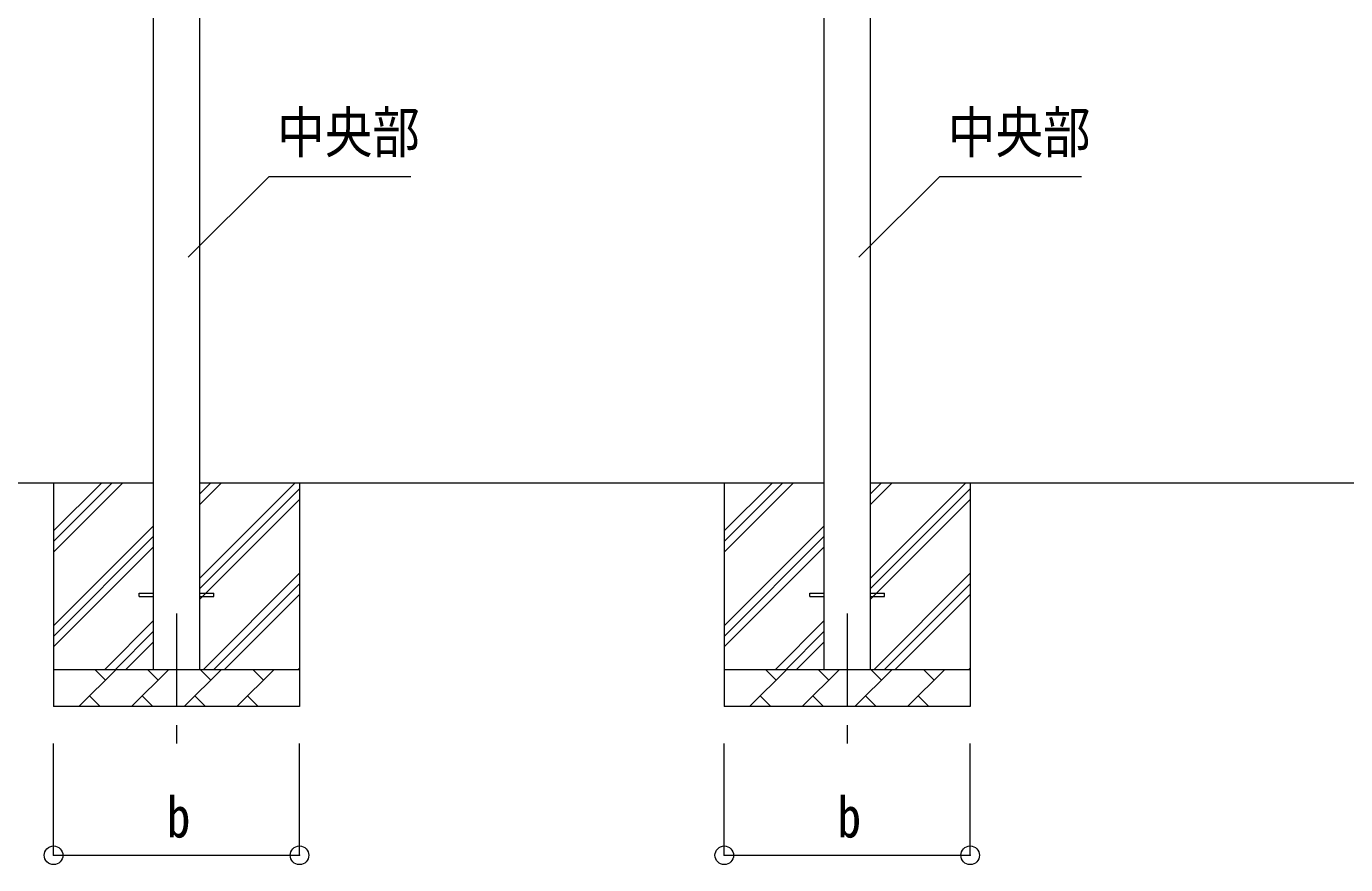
# Model space of a CAD drawing. Units: millimetres, scale not verified. Extents: x -13976 to 14131, y -9754 to 9646.
# Drawn here: x 2840 to 6381, y -5979 to -3729 of the extents above; entities that cross this region are included whole.
import ezdxf
from ezdxf.enums import TextEntityAlignment as Align

# ---------------------------------------------------------------- set-up
doc = ezdxf.new("R2010")
doc.units = ezdxf.units.MM
doc.header["$LTSCALE"] = 50
doc.header["$PDMODE"] = 32
doc.header["$PDSIZE"] = 50
doc.linetypes.add('CHAIN1', pattern=[8, 5, -1, 1, -1])
for name, color, linetype, lineweight in [('0-1_壁線', 7, 'Continuous', 9), ('0-2_建具', 4, 'Continuous', 9), ('0-4_設備', 4, 'Continuous', 9), ('0-6_手摺', 6, 'Continuous', 9), ('0-7_ハッチ', 6, 'Continuous', 9)]:
    doc.layers.add(name, color=color, linetype=linetype, lineweight=lineweight)
doc.styles.add('ＭＳ ゴシック', font='')
doc.styles.get('ＭＳ ゴシック').set_extended_font_data('MS Gothic')

msp = doc.modelspace()

# ---------------------------------------------------------------- linework, layer by layer
at = {"layer": '0-1_壁線'}
for p, q in [((3180.7, -4954.97), (1505.7, -4954.97)), ((2913.2, -4954.97), (2913.2, -5554.97)), ((2913.2, -5140.02), (3098.25, -4954.97)), ((2913.2, -5111.74), (3069.96, -4954.97)), ((2913.2, -5083.45), (3041.68, -4954.97)), ((4980.7, -4954.97), (3305.7, -4954.97)), ((3305.7, -5210.07), (3560.8, -4954.97)), ((3305.7, -5012.08), (3362.81, -4954.97)), ((3305.7, -4983.8), (3334.52, -4954.97)), ((3573.2, -4954.97), (3573.2, -5554.97)), ((4713.2, -4954.97), (4713.2, -5554.97)), ((4713.2, -5140.02), (4898.25, -4954.97)), ((4713.2, -5111.74), (4869.96, -4954.97)), ((4713.2, -5083.45), (4841.68, -4954.97)), ((6780.7, -4954.97), (5105.7, -4954.97)), ((5105.7, -5210.07), (5360.8, -4954.97)), ((5105.7, -5012.08), (5162.81, -4954.97)), ((5105.7, -4983.8), (5134.52, -4954.97)), ((5373.2, -4954.97), (5373.2, -5554.97)), ((3305.7, -5238.36), (3573.2, -4970.86)), ((5105.7, -5238.36), (5373.2, -4970.86)), ((3305.7, -5266.64), (3573.2, -4999.14)), ((5105.7, -5266.64), (5373.2, -4999.14)), ((2913.2, -5338.01), (3180.7, -5070.51)), ((4713.2, -5338.01), (4980.7, -5070.51)), ((2913.2, -5366.3), (3180.7, -5098.8)), ((2913.2, -5394.58), (3180.7, -5127.08)), ((4713.2, -5366.3), (4980.7, -5098.8)), ((4713.2, -5394.58), (4980.7, -5127.08)), ((3315.35, -5454.97), (3573.2, -5197.13)), ((5115.35, -5454.97), (5373.2, -5197.13)), ((3343.64, -5454.97), (3573.2, -5225.41)), ((5143.64, -5454.97), (5373.2, -5225.41)), ((3371.92, -5454.97), (3573.2, -5253.7)), ((5171.92, -5454.97), (5373.2, -5253.7)), ((3050.8, -5454.97), (3180.7, -5325.07)), ((4850.8, -5454.97), (4980.7, -5325.07)), ((3079.08, -5454.97), (3180.7, -5353.36)), ((4879.08, -5454.97), (4980.7, -5353.36)), ((3107.36, -5454.97), (3180.7, -5381.64)), ((4907.36, -5454.97), (4980.7, -5381.64)), ((3569.91, -5454.97), (3573.2, -5451.69)), ((5369.91, -5454.97), (5373.2, -5451.69)), ((2913.2, -5454.97), (3573.2, -5454.97)), ((2981.06, -5554.97), (3081.06, -5454.97)), ((3052.51, -5483.53), (3023.96, -5454.97)), ((3122.49, -5554.97), (3222.49, -5454.97)), ((3193.93, -5483.53), (3165.38, -5454.97)), ((3263.91, -5554.97), (3363.91, -5454.97)), ((3335.35, -5483.53), (3306.8, -5454.97)), ((3405.33, -5554.97), (3505.33, -5454.97)), ((3476.78, -5483.53), (3448.22, -5454.97)), ((4713.2, -5454.97), (5373.2, -5454.97)), ((4781.06, -5554.97), (4881.06, -5454.97)), ((4852.51, -5483.53), (4823.96, -5454.97)), ((4922.49, -5554.97), (5022.49, -5454.97)), ((4993.93, -5483.53), (4965.38, -5454.97)), ((5063.91, -5554.97), (5163.91, -5454.97)), ((5135.35, -5483.53), (5106.8, -5454.97)), ((5205.33, -5554.97), (5305.33, -5454.97)), ((5276.78, -5483.53), (5248.22, -5454.97)), ((3573.2, -5554.97), (2913.2, -5554.97)), ((3009.62, -5526.42), (3038.17, -5554.97)), ((3151.04, -5526.42), (3179.59, -5554.97)), ((3292.46, -5526.42), (3321.01, -5554.97)), ((3433.88, -5526.42), (3462.44, -5554.97)), ((5373.2, -5554.97), (4713.2, -5554.97)), ((4809.62, -5526.42), (4838.17, -5554.97)), ((4951.04, -5526.42), (4979.59, -5554.97)), ((5092.46, -5526.42), (5121.01, -5554.97)), ((5233.88, -5526.42), (5262.44, -5554.97))]:
    msp.add_line(p, q, dxfattribs=at)
at = {"layer": '0-2_建具', "color": 7, "linetype": 'CHAIN1'}
for p, q in [((3243.2, -5304.97), (3243.2, -5653.97)), ((5043.2, -5304.97), (5043.2, -5653.97))]:
    msp.add_line(p, q, dxfattribs=at)
at = {"layer": '0-4_設備'}
for p, q in [((4980.7, -2525.33), (4980.7, -5454.97)), ((5105.7, -5454.97), (5105.7, -2525.33)), ((3180.7, -2551.04), (3180.7, -5454.97)), ((3305.7, -5454.97), (3305.7, -2551.04)), ((3143.2, -5250.47), (3180.7, -5250.47)), ((3143.2, -5259.47), (3143.2, -5250.47)), ((3143.2, -5259.47), (3180.7, -5259.47)), ((3305.7, -5250.47), (3343.2, -5250.47)), ((3305.7, -5259.47), (3343.2, -5259.47)), ((3343.2, -5259.47), (3343.2, -5250.47)), ((4943.2, -5250.47), (4980.7, -5250.47)), ((4943.2, -5259.47), (4943.2, -5250.47)), ((4943.2, -5259.47), (4980.7, -5259.47)), ((5105.7, -5250.47), (5143.2, -5250.47)), ((5105.7, -5259.47), (5143.2, -5259.47)), ((5143.2, -5259.47), (5143.2, -5250.47))]:
    msp.add_line(p, q, dxfattribs=at)
at = {"layer": '0-6_手摺'}
for p, q in [((2913.27, -5953.97), (2913.27, -5653.97)), ((4713.27, -5953.97), (4713.27, -5653.97))]:
    msp.add_line(p, q, dxfattribs=at)
for points in [[(2913.27, -5953.97), (3573.27, -5953.97), (3573.27, -5653.97)], [(4713.27, -5953.97), (5373.27, -5953.97), (5373.27, -5653.97)]]:
    msp.add_lwpolyline(points, dxfattribs=at)
for p in [(2913.27, -5953.97), (3573.27, -5953.97), (4713.27, -5953.97), (5373.27, -5953.97)]:
    msp.add_point(p, dxfattribs=at)
at = {"layer": '0-7_ハッチ'}
for p, q in [((3490.83, -4132.9), (3274.83, -4348.9)), ((3872.15, -4132.9), (3490.83, -4132.9)), ((5290.83, -4132.9), (5074.83, -4348.9)), ((5672.15, -4132.9), (5290.83, -4132.9))]:
    msp.add_line(p, q, dxfattribs=at)

# ---------------------------------------------------------------- texts
at = {"layer": '0-6_手摺', "color": 7, "style": 'ＭＳ ゴシック', "width": 0.85}
for p in [(3217.02, -5938.97), (5017.02, -5938.97)]:
    msp.add_text('b', height=110, dxfattribs=at).set_placement(p, align=Align.BOTTOM_LEFT)
at = {"layer": '0-7_ハッチ', "color": 7, "style": 'ＭＳ ゴシック', "width": 0.85}
for p in [(3513.46, -4101.55), (5313.46, -4101.55)]:
    msp.add_text('中央部', height=110, dxfattribs=at).set_placement(p, align=Align.BOTTOM_LEFT)

doc.saveas('drawing.dxf')
